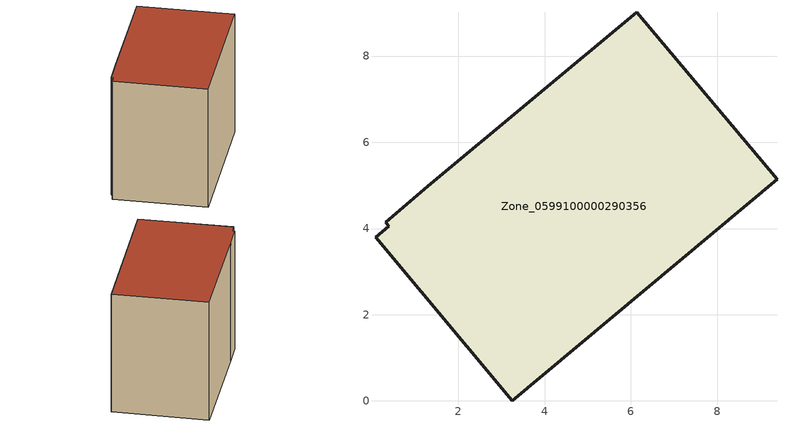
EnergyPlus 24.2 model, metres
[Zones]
Zone_0599100000290356
 floor ground (C_G): 0.07,3.79 0.38,4.06 0.32,4.15 1.29,4.98 6.14,9.02 9.39,5.15 3.25,0 z0
 wall outside (C_F): 3.25,0 9.39,5.15 6.14,9.02 1.29,4.98 0.32,4.15 0.38,4.06 0.07,3.79 3.25,0 z0:6.82
 roof outside (C_R): 0.38,4.06 0.07,3.79 3.25,0 9.39,5.15 6.14,9.02 1.29,4.98 0.32,4.15 z6.82
[BUILDING]
Pand.0599100000290356: North Axis=0; Terrain=City; Loads Convergence Tolerance Value=0.04; Temperature Convergence Tolerance Value=0.4; Solar Distribution=FullExterior; Maximum Number of Warmup Days=25; Minimum Number of Warmup Days=1
[Site:Location]
Rotterdam.The.Hague.AP_ZH_NLD Design_Conditions: Latitude=51.96; Longitude=4.45; Time Zone=1; Elevation=-4.5
[SITE:GROUNDTEMPERATURE:BUILDINGSURFACE]
18, 18, 18, 18, 18, 18, 18, 18, 18, 18, 18, 18
[MATERIAL] Thermal Absorptance=0.9; Solar Absorptance=0.7; Visible Absorptance=0.7
Name | Roughness | Thickness | Conductivity | Density | Specific Heat
G.TI.1946 | MediumSmooth | 0.15 | 1 | 540 | 1210
F.TI.1946 | Rough | 0.3 | 0.857143 | 1920 | 840
R.TI.1946 | MediumRough | 0.2 | 0.1 | 1500 | 1000
[CONSTRUCTION]
C_G: G.TI.1946
C_F: F.TI.1946
C_R: R.TI.1946
[ZONE]
Zone_0599100000290356: Type=1; Multiplier=1; Ceiling Height=Autocalculate; Volume=Autocalculate; Floor Area=autocalculate; Part of Total Floor Area=Yes
[ZONEINFILTRATION:DESIGNFLOWRATE]
Infil_Zone_0599100000290356: Zone or ZoneList or Space or SpaceList=Zone_0599100000290356; Schedule=AlwaysOn; Design Flow Rate Calculation Method=Flow/Area; Flow Rate per Floor Area=0.003; Constant Term Coefficient=1; Temperature Term Coefficient=0; Velocity Term Coefficient=0; Velocity Squared Term Coefficient=0
[HVACTEMPLATE:ZONE:IDEALLOADSAIRSYSTEM]
Zone_0599100000290356: Maximum Heating Supply Air Temperature=50; Minimum Cooling Supply Air Temperature=13; Maximum Heating Supply Air Humidity Ratio=0.0156; Minimum Cooling Supply Air Humidity Ratio=0.0077; Heating Limit=NoLimit; Cooling Limit=NoLimit; Dehumidification Control Type=ConstantSensibleHeatRatio; Cooling Sensible Heat Ratio=0.7; Dehumidification Setpoint=60; Humidification Control Type=None; Humidification Setpoint=30; Outdoor Air Method=None; Outdoor Air Flow Rate per Person=0.00944; Outdoor Air Flow Rate per Zone Floor Area=0; Outdoor Air Flow Rate per Zone=0; Demand Controlled Ventilation Type=None; Outdoor Air Economizer Type=NoEconomizer; Heat Recovery Type=None; Sensible Heat Recovery Effectiveness=0.7; Latent Heat Recovery Effectiveness=0.65
[ZONECONTROL:THERMOSTAT]
ThermostatControl_Zone_0599100000290356: Zone or ZoneList=Zone_0599100000290356; Control Type Schedule=DualSetpointControlType; Control 1=Thermostat_Zone_0599100000290356; Temperature Difference Between Cutout And Setpoint=0
[THERMOSTATSETPOINT:DUALSETPOINT]
Thermostat_Zone_0599100000290356: Heating Setpoint Temperature Schedule=HeatingSetpoint_Zone_0599100000290356; Cooling Setpoint Temperature Schedule=CoolingSetpoint_Zone_0599100000290356
[SCHEDULE:COMPACT]
HeatingSetpoint_Zone_0599100000290356: Through: 12/31, For: AllDays, Until: 24:00, 21
CoolingSetpoint_Zone_0599100000290356: Through: 12/31, For: AllDays, Until: 24:00, 24
DualSetpointControlType: Through: 12/31, For: AllDays, Until: 24:00, 4
AlwaysOn: Through: 12/31, For: AllDays, Until: 24:00, 1
